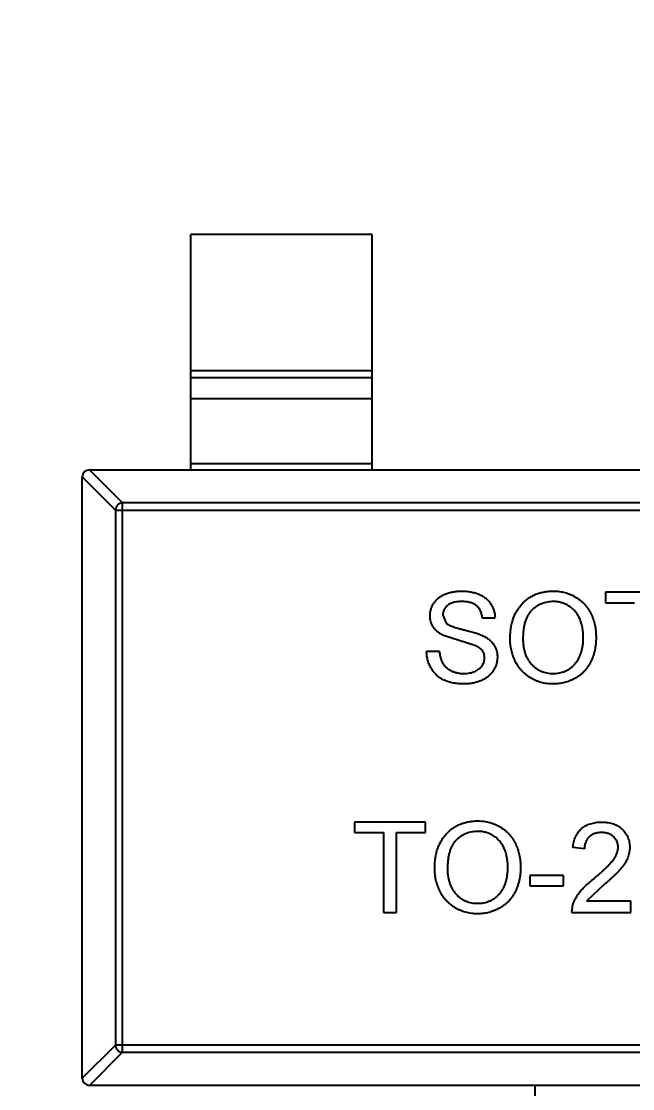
# Model space of a CAD drawing. Header units: inches. Extents: x -36 to 490, y -51 to 98.
# Drawn here: x 426.978 to 428.666, y 18.159 to 21.106 of the extents above; entities that cross this region are included whole.
import ezdxf

# ---------------------------------------------------------------- set-up
doc = ezdxf.new("R2010")
doc.units = ezdxf.units.IN
doc.header["$LTSCALE"] = 1.21
doc.header["$MEASUREMENT"] = 0
doc.header["$PDMODE"] = 3
doc.header["$PDSIZE"] = 0.3125
doc.layers.get('0').update_dxf_attribs({"linetype": 'CONTINUOUS'})
doc.layers.get('Defpoints').update_dxf_attribs({"linetype": 'CONTINUOUS'})
doc.layers.add('DIM', color=3, linetype='CONTINUOUS')
doc.styles.get("Standard").update_dxf_attribs({"font": 'txt', "width": 0.8})
doc.dimstyles.get("Standard").update_dxf_attribs({"dimtxt": 0.15625, "dimasz": 0.1875, "dimexe": 0.125, "dimexo": 0.0625, "dimgap": 0.09, "dimtad": 0, "dimtih": 1, "dimtoh": 1, "dimzin": 4, "dimdsep": 46, "dimtxsty": 'Standard', "dimblk": '_FILLED', "dimblk1": '_FILLED', "dimblk2": '_FILLED', "dimcen": 0.09, "dimazin": 1, "dimtp": 0.01, "dimtm": 0.01, "dimtfac": 1, "dimtofl": 0, "dimtmove": 0, "dimatfit": 3, "dimldrblk": '_FILLED', "dimfxl": 1, "dimtolj": 1, "dimtzin": 4, "dimarcsym": 0})

# ---------------------------------------------------------------- blocks, each defined once
blk = doc.blocks.new('_FILLED')
at = {"color": 0, "linetype": 'ByBlock'}
blk.add_solid([(0, 0), (-1, 0.1667), (-1, -0.1667)], dxfattribs=at)
blk = doc.blocks.new('*D70')
at = {"layer": 'Defpoints', "color": 0}
for p in [(406.8003, 41.9888), (406.8003, -7.0611), (488.6342, -7.0611)]:
    blk.add_point(p, dxfattribs=at)
at = {"layer": 'DIM', "color": 0, "lineweight": -2}
for p, q in [((406.8628, 41.9888), (488.7592, 41.9888)), ((488.6342, 39.4488), (488.6342, 21.3872)), ((488.6342, -4.5211), (488.6342, 13.5405)), ((406.8628, -7.0611), (488.7592, -7.0611))]:
    blk.add_line(p, q, dxfattribs=at)
at = {"layer": 'DIM', "color": 0, "lineweight": -2, "xscale": 2.54, "yscale": 2.54, "zscale": 2.54}
for p, rotation in [((488.6342, 41.9888), 90), ((488.6342, -7.0611), 270)]:
    blk.add_blockref('_FILLED', p, dxfattribs=dict(at, rotation=rotation))
at = {"layer": 'DIM', "color": 0, "insert": (488.6342, 17.4638), "char_height": 2.5, "attachment_point": 5, "rotation": 90, "line_spacing_factor": 2.5}
blk.add_mtext('\\A1;49.05', dxfattribs=at)

msp = doc.modelspace()

# ---------------------------------------------------------------- linework, layer by layer
at = {"color": 7, "linetype": 'Continuous'}
for p, q in [((427.9464, 20.518), (427.4464, 20.518)), ((427.4464, 19.868), (427.4464, 20.518)), ((427.9464, 19.868), (427.9464, 20.518)), ((427.4464, 20.1419), (427.9464, 20.1419)), ((427.9464, 20.1221), (427.4464, 20.1221)), ((427.9464, 20.0641), (427.4464, 20.0641)), ((427.1661, 19.868), (427.2576, 19.7766)), ((427.1664, 19.868), (430.1264, 19.868)), ((427.4464, 19.8858), (427.9464, 19.8858)), ((427.2379, 19.7569), (427.1464, 19.8483)), ((427.1464, 18.188), (427.1464, 19.848)), ((430.0353, 19.7766), (427.2576, 19.7766)), ((427.2576, 18.2595), (427.2576, 19.7766)), ((427.2379, 19.7569), (430.055, 19.7569)), ((427.2379, 19.7569), (427.2379, 18.2792)), ((428.7859, 19.5299), (428.5904, 19.5299)), ((428.5904, 19.5299), (428.5904, 19.501)), ((428.5904, 19.501), (428.6705, 19.501)), ((428.1417, 19.4669), (428.1506, 19.4448)), ((428.2506, 19.4594), (428.2859, 19.4594)), ((428.2304, 19.3829), (428.1433, 19.4106)), ((428.1321, 19.3664), (428.0968, 19.3664)), ((428.0936, 18.8953), (427.8981, 18.8953)), ((427.8981, 18.8953), (427.8981, 18.8664)), ((428.0936, 18.8664), (428.0936, 18.8953)), ((427.8981, 18.8664), (427.9782, 18.8664)), ((427.9782, 18.8664), (427.9782, 18.6453)), ((428.0135, 18.8664), (428.0936, 18.8664)), ((428.0135, 18.6453), (428.0135, 18.8664)), ((428.5327, 18.8215), (428.5006, 18.8247)), ((428.475, 18.7478), (428.3821, 18.7478)), ((428.3821, 18.7478), (428.3821, 18.719)), ((428.475, 18.719), (428.475, 18.7478)), ((428.3821, 18.719), (428.475, 18.719)), ((428.5883, 18.7237), (428.5386, 18.6773)), ((428.4974, 18.6453), (428.5008, 18.6675)), ((428.6609, 18.6773), (428.5386, 18.6773)), ((428.6609, 18.6453), (428.6609, 18.6773)), ((427.9782, 18.6453), (428.0135, 18.6453)), ((428.4974, 18.6453), (428.6609, 18.6453)), ((427.1464, 18.1877), (427.2379, 18.2792)), ((430.055, 18.2792), (427.2379, 18.2792)), ((427.2576, 18.2595), (427.1661, 18.168)), ((427.2576, 18.2595), (430.0353, 18.2595)), ((430.1264, 18.168), (427.1664, 18.168)), ((428.3964, 17.518), (428.3964, 18.168))]:
    msp.add_line(p, q, dxfattribs=at)
for centre, start, end in [((427.1664, 19.848), 90, 180), ((427.1664, 18.188), 180, 270)]:
    msp.add_arc(centre, 0.02, start, end, dxfattribs=at)
for points, knots in [([(427.2576, 19.7766), (427.255, 19.7765), (427.2499, 19.7754), (427.2435, 19.771), (427.2391, 19.7645), (427.2379, 19.7595), (427.2379, 19.7569)], [0, 0, 0, 0, 0.249032, 0.5, 0.750968, 1, 1, 1, 1]), ([(428.1064, 19.4646), (428.1065, 19.4677), (428.1068, 19.4739), (428.1089, 19.4829), (428.1122, 19.4916), (428.116, 19.4985), (428.1197, 19.5038), (428.1228, 19.5075), (428.1263, 19.511), (428.13, 19.5142), (428.1341, 19.5172), (428.1384, 19.52), (428.143, 19.5224), (428.1496, 19.5255), (428.1584, 19.5285), (428.1695, 19.5312), (428.1812, 19.5327), (428.1891, 19.533), (428.1932, 19.5331)], [0, 0, 0, 0, 0.074995, 0.149165, 0.223664, 0.300412, 0.33957, 0.378921, 0.418096, 0.45823, 0.498427, 0.539708, 0.582216, 0.625824, 0.715481, 0.807384, 0.901634, 1, 1, 1, 1]), ([(428.1932, 19.5331), (428.1976, 19.533), (428.2063, 19.5328), (428.2189, 19.5311), (428.2306, 19.5283), (428.2398, 19.5251), (428.2466, 19.5219), (428.2514, 19.5194), (428.2559, 19.5165), (428.2601, 19.5134), (428.264, 19.51), (428.2676, 19.5063), (428.2709, 19.5024), (428.2748, 19.4969), (428.279, 19.4895), (428.2827, 19.4799), (428.2852, 19.4699), (428.2856, 19.4629), (428.2859, 19.4594)], [0, 0, 0, 0, 0.100475, 0.195644, 0.286083, 0.372983, 0.415026, 0.456052, 0.495939, 0.535566, 0.574087, 0.612519, 0.651081, 0.689513, 0.766237, 0.84235, 0.919974, 1, 1, 1, 1]), ([(428.3276, 19.4016), (428.3277, 19.4066), (428.3278, 19.4163), (428.3294, 19.4306), (428.332, 19.4439), (428.3356, 19.4565), (428.3403, 19.4682), (428.346, 19.4791), (428.3528, 19.4891), (428.3605, 19.4983), (428.3691, 19.5064), (428.3783, 19.5136), (428.3882, 19.5196), (428.3987, 19.5246), (428.4097, 19.5284), (428.4214, 19.5311), (428.4336, 19.5328), (428.442, 19.533), (428.4463, 19.5331)], [0, 0, 0, 0, 0.075226, 0.146575, 0.2145, 0.27953, 0.342403, 0.403496, 0.463762, 0.523864, 0.583252, 0.641302, 0.698898, 0.756295, 0.814628, 0.874325, 0.935783, 1, 1, 1, 1]), ([(428.4463, 19.5331), (428.4491, 19.533), (428.4547, 19.5329), (428.463, 19.5322), (428.4711, 19.5309), (428.4789, 19.5291), (428.4866, 19.5267), (428.4941, 19.524), (428.5013, 19.5206), (428.5082, 19.5167), (428.5149, 19.5124), (428.5212, 19.5077), (428.5271, 19.5026), (428.5326, 19.4971), (428.5376, 19.4911), (428.5423, 19.4848), (428.5466, 19.4781), (428.5504, 19.4709), (428.5538, 19.4635), (428.5567, 19.4558), (428.5592, 19.4478), (428.5613, 19.4396), (428.5628, 19.4312), (428.5639, 19.4225), (428.5646, 19.4136), (428.5647, 19.4075), (428.5647, 19.4045)], [0, 0, 0, 0, 0.043099, 0.085587, 0.126908, 0.167967, 0.20845, 0.249025, 0.289281, 0.33001, 0.370598, 0.410466, 0.450033, 0.489688, 0.529116, 0.569037, 0.609703, 0.650759, 0.692509, 0.734219, 0.776707, 0.819552, 0.863351, 0.907839, 0.953334, 1, 1, 1, 1]), ([(428.1946, 19.5042), (428.1924, 19.5042), (428.1881, 19.5042), (428.1819, 19.5036), (428.1761, 19.5028), (428.1708, 19.5016), (428.166, 19.5), (428.1616, 19.4982), (428.1577, 19.4959), (428.1543, 19.4934), (428.1513, 19.4905), (428.1488, 19.4876), (428.1465, 19.4845), (428.1448, 19.4813), (428.1433, 19.4779), (428.1424, 19.4743), (428.1418, 19.4707), (428.1417, 19.4682), (428.1417, 19.4669)], [0, 0, 0, 0, 0.091511, 0.177143, 0.257108, 0.331198, 0.400592, 0.465625, 0.526973, 0.585443, 0.641399, 0.695044, 0.746782, 0.796959, 0.847545, 0.897439, 0.947649, 1, 1, 1, 1]), ([(428.2506, 19.4594), (428.2504, 19.4611), (428.25, 19.4646), (428.2489, 19.4697), (428.2474, 19.4744), (428.2456, 19.4788), (428.2434, 19.4828), (428.2409, 19.4866), (428.238, 19.4899), (428.2348, 19.4929), (428.2311, 19.4956), (428.2271, 19.4979), (428.2226, 19.4999), (428.2178, 19.5015), (428.2126, 19.5027), (428.2069, 19.5036), (428.2009, 19.5041), (428.1967, 19.5042), (428.1946, 19.5042)], [0, 0, 0, 0, 0.067155, 0.131403, 0.192732, 0.251253, 0.307704, 0.362699, 0.417778, 0.472304, 0.527873, 0.58523, 0.645057, 0.707952, 0.774434, 0.84494, 0.920404, 1, 1, 1, 1]), ([(428.4465, 19.5042), (428.4437, 19.5042), (428.4382, 19.5041), (428.43, 19.5028), (428.4221, 19.501), (428.4145, 19.4985), (428.4073, 19.4951), (428.4004, 19.4909), (428.3937, 19.4861), (428.3874, 19.4805), (428.3814, 19.4741), (428.3765, 19.4666), (428.3722, 19.4581), (428.3687, 19.4486), (428.3661, 19.4381), (428.3642, 19.4267), (428.363, 19.4143), (428.3629, 19.4056), (428.3628, 19.4012)], [0, 0, 0, 0, 0.055943, 0.110382, 0.164048, 0.216759, 0.269601, 0.323009, 0.377581, 0.433449, 0.490922, 0.550625, 0.613117, 0.679861, 0.751358, 0.828261, 0.910795, 1, 1, 1, 1]), ([(428.5295, 19.4047), (428.5295, 19.4072), (428.5294, 19.412), (428.5289, 19.4192), (428.5282, 19.4261), (428.5271, 19.4328), (428.5256, 19.4392), (428.5239, 19.4455), (428.5218, 19.4514), (428.5195, 19.4571), (428.5169, 19.4626), (428.5139, 19.4677), (428.5106, 19.4725), (428.5071, 19.4771), (428.5032, 19.4812), (428.4991, 19.4851), (428.4947, 19.4887), (428.49, 19.4919), (428.4851, 19.4948), (428.48, 19.4973), (428.4748, 19.4995), (428.4694, 19.5012), (428.4639, 19.5025), (428.4583, 19.5036), (428.4524, 19.5041), (428.4485, 19.5042), (428.4465, 19.5042)], [0, 0, 0, 0, 0.050852, 0.099752, 0.147438, 0.194086, 0.239171, 0.28334, 0.326577, 0.368936, 0.410572, 0.451051, 0.490877, 0.530044, 0.568937, 0.607578, 0.64642, 0.685679, 0.724799, 0.763513, 0.802173, 0.84074, 0.879649, 0.919071, 0.959098, 1, 1, 1, 1]), ([(428.1433, 19.4106), (428.1404, 19.4122), (428.1347, 19.4152), (428.1271, 19.4207), (428.1206, 19.4268), (428.1154, 19.4335), (428.1113, 19.4406), (428.1086, 19.4483), (428.1067, 19.4563), (428.1065, 19.4618), (428.1064, 19.4646)], [0, 0, 0, 0, 0.144805, 0.279512, 0.406394, 0.527502, 0.645393, 0.761885, 0.878942, 1, 1, 1, 1]), ([(428.1506, 19.4448), (428.1515, 19.4441), (428.1534, 19.4425), (428.157, 19.4403), (428.1614, 19.4381), (428.1667, 19.4359), (428.1729, 19.4337), (428.18, 19.4315), (428.1879, 19.4292), (428.1966, 19.4271), (428.2052, 19.4249), (428.2135, 19.4228), (428.2211, 19.4207), (428.228, 19.4187), (428.2342, 19.4168), (428.2397, 19.4149), (428.2446, 19.4131), (428.2476, 19.4119), (428.2489, 19.4113)], [0, 0, 0, 0, 0.032743, 0.07241, 0.119611, 0.174673, 0.237345, 0.308352, 0.38763, 0.474784, 0.563332, 0.645136, 0.720203, 0.789134, 0.851497, 0.907331, 0.956969, 1, 1, 1, 1]), ([(428.2489, 19.4113), (428.2507, 19.4104), (428.2543, 19.4088), (428.2593, 19.406), (428.2639, 19.4032), (428.2682, 19.4001), (428.2721, 19.3968), (428.2757, 19.3934), (428.2789, 19.3899), (428.2817, 19.3861), (428.2842, 19.3822), (428.2864, 19.3781), (428.2882, 19.3739), (428.2897, 19.3696), (428.2909, 19.3651), (428.2917, 19.3605), (428.2922, 19.3557), (428.2923, 19.3525), (428.2923, 19.3508)], [0, 0, 0, 0, 0.074931, 0.147078, 0.216364, 0.282503, 0.346688, 0.408836, 0.469262, 0.528432, 0.587001, 0.644416, 0.702189, 0.759767, 0.81849, 0.877633, 0.93802, 1, 1, 1, 1]), ([(428.4462, 19.2767), (428.4433, 19.2767), (428.4376, 19.2768), (428.4292, 19.2776), (428.421, 19.2789), (428.413, 19.2808), (428.4053, 19.2832), (428.3978, 19.2861), (428.3905, 19.2895), (428.3835, 19.2934), (428.3769, 19.2978), (428.3706, 19.3027), (428.3647, 19.3079), (428.3593, 19.3135), (428.3542, 19.3194), (428.3496, 19.3258), (428.3454, 19.3326), (428.3417, 19.3397), (428.3384, 19.347), (428.3355, 19.3545), (428.333, 19.3621), (428.3311, 19.3698), (428.3295, 19.3776), (428.3284, 19.3855), (428.3276, 19.3935), (428.3276, 19.3989), (428.3276, 19.4016)], [0, 0, 0, 0, 0.044697, 0.088534, 0.131409, 0.173814, 0.215715, 0.257247, 0.298848, 0.340604, 0.382029, 0.42297, 0.463632, 0.504048, 0.544591, 0.584964, 0.626265, 0.667979, 0.709943, 0.751382, 0.792619, 0.833948, 0.875008, 0.916446, 0.957907, 1, 1, 1, 1]), ([(428.3628, 19.4012), (428.3629, 19.3976), (428.363, 19.3905), (428.3642, 19.3803), (428.366, 19.3706), (428.3685, 19.3614), (428.3719, 19.353), (428.376, 19.345), (428.3808, 19.3377), (428.3864, 19.331), (428.3925, 19.325), (428.399, 19.3198), (428.4059, 19.3154), (428.4132, 19.3118), (428.4209, 19.309), (428.4289, 19.307), (428.4373, 19.3057), (428.4431, 19.3056), (428.446, 19.3055)], [0, 0, 0, 0, 0.075964, 0.148125, 0.217201, 0.2833, 0.347202, 0.4093, 0.470426, 0.531588, 0.591739, 0.650258, 0.707303, 0.764208, 0.821148, 0.879119, 0.938423, 1, 1, 1, 1]), ([(428.446, 19.3055), (428.449, 19.3056), (428.4548, 19.3057), (428.4634, 19.3069), (428.4715, 19.309), (428.4793, 19.3118), (428.4865, 19.3155), (428.4935, 19.3199), (428.5, 19.3253), (428.5061, 19.3313), (428.5116, 19.3381), (428.5165, 19.3456), (428.5204, 19.3538), (428.5238, 19.3627), (428.5263, 19.3723), (428.5282, 19.3825), (428.5293, 19.3934), (428.5294, 19.4009), (428.5295, 19.4047)], [0, 0, 0, 0, 0.061055, 0.119545, 0.176806, 0.232956, 0.288583, 0.344667, 0.401662, 0.46054, 0.520477, 0.581213, 0.643431, 0.707961, 0.775371, 0.846414, 0.921152, 1, 1, 1, 1]), ([(428.5647, 19.4045), (428.5647, 19.4014), (428.5646, 19.3952), (428.5639, 19.3862), (428.5627, 19.3774), (428.561, 19.3688), (428.5589, 19.3605), (428.5563, 19.3524), (428.5532, 19.3446), (428.5496, 19.337), (428.5456, 19.3298), (428.5412, 19.323), (428.5364, 19.3167), (428.5312, 19.3108), (428.5256, 19.3054), (428.5196, 19.3004), (428.5132, 19.2959), (428.5064, 19.2919), (428.4993, 19.2883), (428.4922, 19.2852), (428.4848, 19.2825), (428.4774, 19.2804), (428.4697, 19.2787), (428.462, 19.2775), (428.4541, 19.2768), (428.4488, 19.2767), (428.4462, 19.2767)], [0, 0, 0, 0, 0.04756, 0.093962, 0.139112, 0.183626, 0.227457, 0.270703, 0.313611, 0.35626, 0.398366, 0.439557, 0.480045, 0.519888, 0.559658, 0.599421, 0.639208, 0.679668, 0.72002, 0.759859, 0.79956, 0.839199, 0.878956, 0.918794, 0.959083, 1, 1, 1, 1]), ([(428.2015, 19.2767), (428.1988, 19.2767), (428.1935, 19.2767), (428.1856, 19.2773), (428.1781, 19.278), (428.1709, 19.2792), (428.1641, 19.2807), (428.1576, 19.2825), (428.1515, 19.2846), (428.1456, 19.287), (428.1402, 19.2899), (428.1349, 19.2929), (428.1301, 19.2964), (428.1255, 19.3003), (428.1212, 19.3043), (428.1172, 19.3088), (428.1135, 19.3136), (428.1102, 19.3187), (428.1072, 19.3241), (428.1045, 19.3296), (428.1023, 19.3353), (428.1005, 19.3412), (428.0989, 19.3472), (428.0978, 19.3535), (428.0971, 19.3599), (428.0969, 19.3642), (428.0968, 19.3664)], [0, 0, 0, 0, 0.052493, 0.102825, 0.151397, 0.198033, 0.242876, 0.285999, 0.327849, 0.368395, 0.407852, 0.446838, 0.485166, 0.523341, 0.561602, 0.59992, 0.638496, 0.677791, 0.71729, 0.756605, 0.796068, 0.835886, 0.875714, 0.916263, 0.95776, 1, 1, 1, 1]), ([(428.1321, 19.3664), (428.1324, 19.3632), (428.1332, 19.3572), (428.1353, 19.3485), (428.1379, 19.3408), (428.1413, 19.3338), (428.1457, 19.3277), (428.151, 19.3221), (428.1574, 19.3174), (428.1647, 19.3131), (428.1727, 19.3097), (428.1814, 19.3073), (428.1905, 19.3058), (428.1968, 19.3056), (428.2, 19.3055)], [0, 0, 0, 0, 0.093796, 0.180188, 0.260363, 0.334847, 0.407093, 0.481448, 0.559271, 0.64227, 0.728586, 0.815978, 0.906035, 1, 1, 1, 1]), ([(428.2571, 19.3491), (428.257, 19.3509), (428.2568, 19.3545), (428.2557, 19.3596), (428.2537, 19.3643), (428.251, 19.3688), (428.2473, 19.3729), (428.2427, 19.3766), (428.2369, 19.38), (428.2327, 19.3819), (428.2304, 19.3829)], [0, 0, 0, 0, 0.117768, 0.230176, 0.339843, 0.450625, 0.566943, 0.696021, 0.839438, 1, 1, 1, 1]), ([(428.2, 19.3055), (428.2028, 19.3056), (428.2083, 19.3057), (428.2163, 19.3069), (428.2238, 19.3086), (428.2307, 19.3113), (428.2369, 19.3144), (428.2423, 19.3183), (428.247, 19.3227), (428.2506, 19.3276), (428.2535, 19.3328), (428.2556, 19.3382), (428.2568, 19.3436), (428.257, 19.3473), (428.2571, 19.3491)], [0, 0, 0, 0, 0.105584, 0.205868, 0.300947, 0.393002, 0.480949, 0.562874, 0.641461, 0.717742, 0.791772, 0.862716, 0.931777, 1, 1, 1, 1]), ([(428.2923, 19.3508), (428.2922, 19.3476), (428.2919, 19.3411), (428.2897, 19.3315), (428.2862, 19.3222), (428.2821, 19.3149), (428.2782, 19.3093), (428.2749, 19.3052), (428.2713, 19.3015), (428.2674, 19.298), (428.2632, 19.2947), (428.2587, 19.2917), (428.2539, 19.2889), (428.2471, 19.2854), (428.238, 19.2819), (428.2264, 19.2789), (428.2142, 19.277), (428.2058, 19.2768), (428.2015, 19.2767)], [0, 0, 0, 0, 0.074816, 0.148535, 0.223872, 0.301297, 0.340894, 0.38034, 0.420127, 0.45995, 0.500831, 0.541907, 0.584439, 0.62808, 0.717267, 0.80786, 0.901925, 1, 1, 1, 1]), ([(428.1192, 18.7669), (428.1193, 18.772), (428.1195, 18.7817), (428.1211, 18.7959), (428.1236, 18.8093), (428.1273, 18.8219), (428.132, 18.8336), (428.1376, 18.8445), (428.1445, 18.8545), (428.1522, 18.8637), (428.1608, 18.8718), (428.17, 18.879), (428.1799, 18.885), (428.1903, 18.89), (428.2014, 18.8938), (428.2131, 18.8964), (428.2253, 18.8982), (428.2337, 18.8984), (428.238, 18.8985)], [0, 0, 0, 0, 0.075226, 0.146575, 0.2145, 0.27953, 0.342403, 0.403496, 0.463762, 0.523864, 0.583252, 0.641302, 0.698898, 0.756295, 0.814628, 0.874325, 0.935783, 1, 1, 1, 1]), ([(428.238, 18.8985), (428.2408, 18.8984), (428.2464, 18.8983), (428.2547, 18.8976), (428.2628, 18.8962), (428.2706, 18.8945), (428.2783, 18.8921), (428.2857, 18.8894), (428.2929, 18.8859), (428.2999, 18.8821), (428.3066, 18.8778), (428.3129, 18.8731), (428.3188, 18.868), (428.3243, 18.8625), (428.3293, 18.8565), (428.334, 18.8502), (428.3382, 18.8434), (428.342, 18.8363), (428.3454, 18.8289), (428.3483, 18.8212), (428.3508, 18.8132), (428.3529, 18.805), (428.3544, 18.7966), (428.3556, 18.7879), (428.3562, 18.7789), (428.3564, 18.7729), (428.3564, 18.7699)], [0, 0, 0, 0, 0.043099, 0.085587, 0.126908, 0.167967, 0.20845, 0.249025, 0.289281, 0.33001, 0.370598, 0.410466, 0.450033, 0.489688, 0.529116, 0.569037, 0.609703, 0.650759, 0.692509, 0.734219, 0.776707, 0.819552, 0.863351, 0.907839, 0.953334, 1, 1, 1, 1]), ([(428.5006, 18.8247), (428.501, 18.8275), (428.5016, 18.833), (428.5032, 18.8408), (428.5054, 18.8482), (428.5081, 18.855), (428.5114, 18.8613), (428.5152, 18.8672), (428.5197, 18.8725), (428.5246, 18.8773), (428.5301, 18.8815), (428.536, 18.8852), (428.5424, 18.8883), (428.5492, 18.8909), (428.5565, 18.8928), (428.5642, 18.8942), (428.5723, 18.8951), (428.5779, 18.8952), (428.5808, 18.8953)], [0, 0, 0, 0, 0.070675, 0.137493, 0.201473, 0.262869, 0.32255, 0.380737, 0.43822, 0.495487, 0.553484, 0.611346, 0.670644, 0.731587, 0.794183, 0.859445, 0.928208, 1, 1, 1, 1]), ([(428.5808, 18.8953), (428.5837, 18.8952), (428.5893, 18.8951), (428.5975, 18.8941), (428.6052, 18.8926), (428.6125, 18.8904), (428.6194, 18.8876), (428.6257, 18.8842), (428.6316, 18.8802), (428.637, 18.8755), (428.6419, 18.8704), (428.6461, 18.865), (428.6497, 18.8593), (428.6527, 18.8533), (428.6549, 18.8469), (428.6565, 18.8403), (428.6576, 18.8334), (428.6576, 18.8286), (428.6577, 18.8262)], [0, 0, 0, 0, 0.074712, 0.145539, 0.213339, 0.278615, 0.342094, 0.40389, 0.465063, 0.526577, 0.587328, 0.64638, 0.704345, 0.761672, 0.819418, 0.878039, 0.937796, 1, 1, 1, 1]), ([(428.2382, 18.8696), (428.2354, 18.8696), (428.2298, 18.8694), (428.2217, 18.8682), (428.2138, 18.8664), (428.2062, 18.8638), (428.199, 18.8605), (428.192, 18.8563), (428.1854, 18.8515), (428.179, 18.8459), (428.1731, 18.8395), (428.1681, 18.832), (428.1639, 18.8235), (428.1604, 18.814), (428.1577, 18.8035), (428.1559, 18.7921), (428.1547, 18.7796), (428.1546, 18.771), (428.1545, 18.7665)], [0, 0, 0, 0, 0.055943, 0.110382, 0.164048, 0.216759, 0.269601, 0.323009, 0.377581, 0.433449, 0.490922, 0.550625, 0.613117, 0.679861, 0.751358, 0.828261, 0.910795, 1, 1, 1, 1]), ([(428.3212, 18.7701), (428.3211, 18.7726), (428.3211, 18.7774), (428.3205, 18.7846), (428.3198, 18.7915), (428.3187, 18.7982), (428.3172, 18.8046), (428.3156, 18.8108), (428.3135, 18.8168), (428.3112, 18.8225), (428.3085, 18.828), (428.3056, 18.8331), (428.3023, 18.8379), (428.2988, 18.8425), (428.2949, 18.8466), (428.2908, 18.8505), (428.2864, 18.8541), (428.2817, 18.8573), (428.2768, 18.8602), (428.2717, 18.8627), (428.2665, 18.8649), (428.2611, 18.8666), (428.2556, 18.8679), (428.2499, 18.8689), (428.2441, 18.8695), (428.2402, 18.8696), (428.2382, 18.8696)], [0, 0, 0, 0, 0.050852, 0.099752, 0.147438, 0.194086, 0.239171, 0.28334, 0.326577, 0.368936, 0.410572, 0.451051, 0.490877, 0.530044, 0.568937, 0.607578, 0.64642, 0.685679, 0.724799, 0.763513, 0.802173, 0.84074, 0.879649, 0.919071, 0.959098, 1, 1, 1, 1]), ([(428.5801, 18.8664), (428.5783, 18.8664), (428.5749, 18.8663), (428.57, 18.8657), (428.5652, 18.8648), (428.5608, 18.8635), (428.5566, 18.8618), (428.5527, 18.8597), (428.549, 18.8574), (428.5457, 18.8546), (428.5427, 18.8514), (428.54, 18.848), (428.5378, 18.8443), (428.536, 18.8403), (428.5345, 18.836), (428.5334, 18.8314), (428.5329, 18.8266), (428.5328, 18.8232), (428.5327, 18.8215)], [0, 0, 0, 0, 0.070696, 0.138358, 0.20337, 0.2657, 0.327256, 0.386512, 0.445858, 0.505173, 0.56378, 0.622343, 0.680824, 0.739795, 0.800801, 0.864239, 0.930631, 1, 1, 1, 1]), ([(428.6256, 18.8259), (428.6256, 18.8273), (428.6255, 18.8301), (428.6249, 18.8341), (428.624, 18.838), (428.6225, 18.8417), (428.6208, 18.8452), (428.6186, 18.8486), (428.616, 18.8518), (428.613, 18.8547), (428.6098, 18.8575), (428.6062, 18.8598), (428.6025, 18.8619), (428.5985, 18.8636), (428.5942, 18.8648), (428.5897, 18.8657), (428.585, 18.8663), (428.5817, 18.8664), (428.5801, 18.8664)], [0, 0, 0, 0, 0.061762, 0.121174, 0.179421, 0.236843, 0.294322, 0.353191, 0.412721, 0.474522, 0.537057, 0.599591, 0.662367, 0.725246, 0.790316, 0.857724, 0.927232, 1, 1, 1, 1]), ([(428.5584, 18.7388), (428.5617, 18.7415), (428.5678, 18.7467), (428.5766, 18.7544), (428.5846, 18.7616), (428.5917, 18.7683), (428.598, 18.7746), (428.6034, 18.7804), (428.6081, 18.7856), (428.612, 18.7905), (428.6153, 18.7951), (428.618, 18.7996), (428.6204, 18.8041), (428.6223, 18.8085), (428.6238, 18.8129), (428.6248, 18.8173), (428.6255, 18.8216), (428.6256, 18.8245), (428.6256, 18.8259)], [0, 0, 0, 0, 0.11141, 0.214526, 0.309417, 0.396087, 0.474284, 0.544374, 0.60642, 0.660582, 0.709794, 0.756451, 0.800767, 0.843168, 0.884295, 0.923885, 0.962359, 1, 1, 1, 1]), ([(428.6577, 18.8262), (428.6576, 18.8238), (428.6575, 18.8188), (428.6564, 18.8114), (428.6546, 18.8041), (428.6521, 18.7968), (428.6488, 18.7894), (428.6446, 18.7819), (428.6393, 18.7742), (428.6343, 18.7677), (428.6296, 18.7622), (428.6255, 18.7577), (428.6207, 18.7529), (428.6154, 18.7477), (428.6094, 18.7422), (428.603, 18.7363), (428.5958, 18.7301), (428.5909, 18.7259), (428.5883, 18.7237)], [0, 0, 0, 0, 0.057945, 0.116018, 0.174826, 0.234683, 0.296827, 0.364061, 0.436192, 0.51426, 0.556976, 0.604856, 0.657675, 0.715751, 0.77884, 0.847501, 0.921228, 1, 1, 1, 1]), ([(428.2378, 18.642), (428.2349, 18.6421), (428.2293, 18.6422), (428.2208, 18.643), (428.2126, 18.6443), (428.2047, 18.6461), (428.1969, 18.6486), (428.1895, 18.6515), (428.1822, 18.6549), (428.1752, 18.6588), (428.1685, 18.6632), (428.1623, 18.6681), (428.1564, 18.6733), (428.151, 18.6789), (428.1459, 18.6848), (428.1413, 18.6912), (428.1371, 18.698), (428.1334, 18.7051), (428.13, 18.7124), (428.1272, 18.7199), (428.1247, 18.7275), (428.1227, 18.7352), (428.1211, 18.743), (428.1201, 18.7509), (428.1193, 18.7589), (428.1193, 18.7642), (428.1192, 18.7669)], [0, 0, 0, 0, 0.044697, 0.088534, 0.131409, 0.173814, 0.215715, 0.257247, 0.298848, 0.340604, 0.382029, 0.42297, 0.463632, 0.504048, 0.544591, 0.584964, 0.626265, 0.667979, 0.709943, 0.751382, 0.792619, 0.833948, 0.875008, 0.916446, 0.957907, 1, 1, 1, 1]), ([(428.1545, 18.7665), (428.1545, 18.7629), (428.1546, 18.7559), (428.1559, 18.7456), (428.1577, 18.736), (428.1602, 18.7268), (428.1636, 18.7183), (428.1676, 18.7104), (428.1725, 18.7031), (428.178, 18.6964), (428.1841, 18.6904), (428.1906, 18.6852), (428.1976, 18.6808), (428.2049, 18.6772), (428.2125, 18.6743), (428.2206, 18.6724), (428.229, 18.6711), (428.2347, 18.671), (428.2377, 18.6709)], [0, 0, 0, 0, 0.075964, 0.148125, 0.217201, 0.2833, 0.347202, 0.4093, 0.470426, 0.531588, 0.591739, 0.650258, 0.707303, 0.764208, 0.821148, 0.879119, 0.938423, 1, 1, 1, 1]), ([(428.2377, 18.6709), (428.2406, 18.671), (428.2465, 18.6711), (428.255, 18.6723), (428.2631, 18.6744), (428.2709, 18.6772), (428.2782, 18.6809), (428.2852, 18.6853), (428.2917, 18.6906), (428.2978, 18.6967), (428.3033, 18.7035), (428.3081, 18.711), (428.3121, 18.7192), (428.3155, 18.7281), (428.318, 18.7376), (428.3199, 18.7479), (428.321, 18.7588), (428.3211, 18.7663), (428.3212, 18.7701)], [0, 0, 0, 0, 0.061055, 0.119545, 0.176806, 0.232956, 0.288583, 0.344667, 0.401662, 0.46054, 0.520477, 0.581213, 0.643431, 0.707961, 0.775371, 0.846414, 0.921152, 1, 1, 1, 1]), ([(428.3564, 18.7699), (428.3564, 18.7667), (428.3563, 18.7606), (428.3556, 18.7515), (428.3543, 18.7427), (428.3527, 18.7342), (428.3505, 18.7258), (428.3479, 18.7178), (428.3448, 18.7099), (428.3413, 18.7024), (428.3373, 18.6952), (428.3329, 18.6884), (428.3281, 18.6821), (428.3229, 18.6762), (428.3173, 18.6708), (428.3112, 18.6658), (428.3049, 18.6613), (428.2981, 18.6572), (428.291, 18.6537), (428.2838, 18.6506), (428.2765, 18.6479), (428.269, 18.6458), (428.2614, 18.6441), (428.2537, 18.6429), (428.2458, 18.6422), (428.2405, 18.6421), (428.2378, 18.642)], [0, 0, 0, 0, 0.04756, 0.093962, 0.139112, 0.183626, 0.227457, 0.270703, 0.313611, 0.35626, 0.398366, 0.439557, 0.480045, 0.519888, 0.559658, 0.599421, 0.639208, 0.679668, 0.72002, 0.759859, 0.79956, 0.839199, 0.878956, 0.918794, 0.959083, 1, 1, 1, 1]), ([(428.5008, 18.6675), (428.5019, 18.6704), (428.504, 18.6764), (428.5084, 18.685), (428.5135, 18.6935), (428.5185, 18.7005), (428.5231, 18.7061), (428.527, 18.7104), (428.5312, 18.7149), (428.5359, 18.7194), (428.541, 18.7241), (428.5464, 18.729), (428.5522, 18.7338), (428.5563, 18.7371), (428.5584, 18.7388)], [0, 0, 0, 0, 0.100388, 0.204407, 0.310686, 0.422157, 0.480685, 0.543238, 0.6095, 0.679555, 0.753841, 0.831641, 0.913813, 1, 1, 1, 1]), ([(427.2379, 18.2792), (427.2379, 18.2766), (427.2391, 18.2715), (427.2435, 18.2651), (427.2499, 18.2607), (427.255, 18.2595), (427.2576, 18.2595)], [0, 0, 0, 0, 0.249032, 0.5, 0.750968, 1, 1, 1, 1])]:
    msp.add_open_spline(points, degree=3, knots=knots, dxfattribs=at)

# ---------------------------------------------------------------- dimensions: what is measured, and where the dimension line sits
at = {"layer": 'DIM'}
dim = msp.add_linear_dim(base=(488.6342, -7.0611), p1=(406.8003, 41.9888), p2=(406.8003, -7.0611), angle=90, dimstyle='Standard', override={"dimtxt": 2.5, "dimasz": 2.54, "dimtih": 0, "dimtoh": 0, "dimzin": 0, "dimcen": 0.198, "dimadec": 0, "dimazin": 0, "dimtp": 0, "dimtm": 0, "dimtdec": 4, "dimtzin": 0}, dxfattribs=at)
dim.commit()
dim.dimension.update_dxf_attribs({"geometry": '*D70', "text_midpoint": (488.6342, 17.4638)})

doc.saveas('drawing.dxf')
